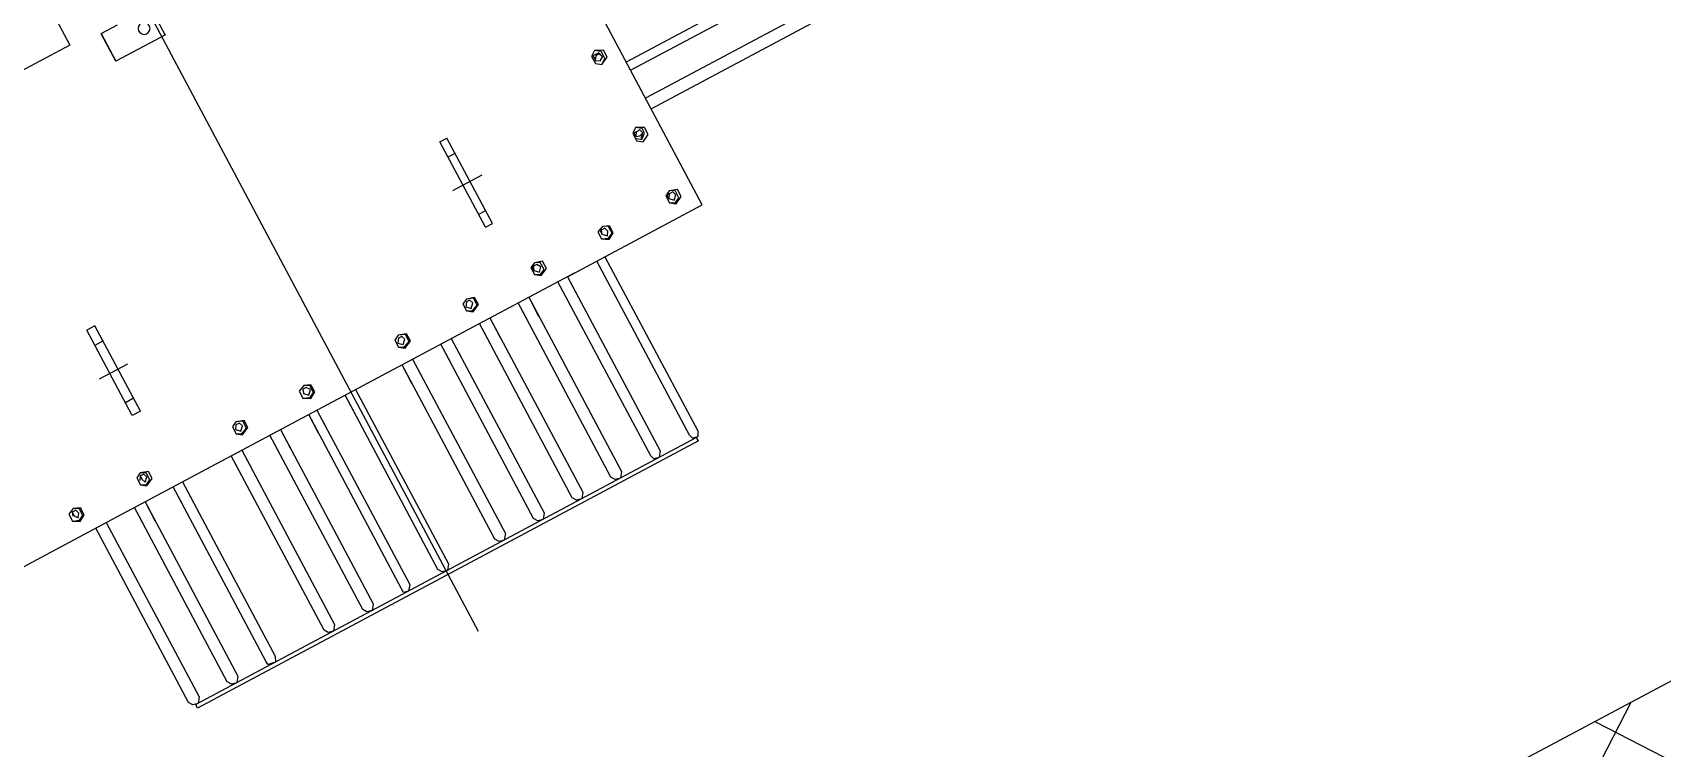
# Model space of a CAD drawing. Extents: x 5370511 to 5386565, y 1010429 to 1053793.
# Drawn here: x 5379997.973 to 5380000.905, y 1040723.831 to 1040725.117 of the extents above; entities that cross this region are included whole.
import ezdxf

# ---------------------------------------------------------------- set-up
doc = ezdxf.new("R2010")
doc.units = 0
doc.layers.get('0').update_dxf_attribs({"linetype": 'CONTINUOUS'})
doc.layers.add('ЭС (тонкий)', color=7, linetype='CONTINUOUS', lineweight=25)
doc.layers.add('ЭС сети', color=1, linetype='CONTINUOUS', lineweight=50)

# ---------------------------------------------------------------- blocks, each defined once
blk = doc.blocks.new('A$C277B5DBA')
for p, q in [((0, 33.865495398235), (0, -1.151374571691122)), ((-0.07229838072453276, 10.95406765648659), (-0.07229838072453276, 22.95406765648659)), ((0.935701619277097, 11.51606765648648), (0.6037016192767624, 11.51606765648648)), ((0.935701619277097, 11.51606765648648), (0.935701619277097, 10.95406765648659)), ((0.937701619276595, 10.95406765648659), (0.937701619276595, 11.51606765648648)), ((-0.07429838072312123, 10.95406765648659), (0.9337016192785086, 10.95406765648659)), ((-0.07429838072312123, 10.95406765648659), (0.9337016192785086, 10.95406765648659)), ((-0.07429838072312123, 10.95406765648659), (0.9337016192785086, 10.95406765648659)), ((-0.07429838072312123, 10.95406765648659), (0.9337016192785086, 10.95406765648659)), ((-0.07429838072312123, 10.95406765648659), (0.9337016192785086, 10.95406765648659)), ((-0.07429838072312123, 10.95406765648659), (0.9337016192785086, 10.95406765648659)), ((-0.07429838072312123, 10.95406765648659), (0.9337016192785086, 10.95406765648659)), ((-0.07429838072312123, 10.95406765648659), (0.9337016192785086, 10.95406765648659)), ((-0.07429838072312123, 10.95406765648659), (0.9337016192785086, 10.95406765648659)), ((-0.07429838072312123, 10.95406765648659), (0.9337016192785086, 10.95406765648659)), ((-0.07429838072312123, 10.95406765648659), (0.9337016192785086, 10.95406765648659)), ((-0.07429838072312123, 10.95406765648659), (0.9337016192785086, 10.95406765648659))]:
    blk.add_line(p, q)
for points in [[(-7.161476594470756, 3.716365231989563), (-7.161476594470727, 30.68098132412837)], [(1.527936969067838, 22.80077392609179), (1.527936969067838, 11.5993526111146)], [(1.527936969067838, 11.5993526111146), (4.492263105372416, 11.5993526111146)], [(-6.898512179153215, 7.005532232664201), (-6.755077043525816, 7.077035863113572)], [(-6.850700467277491, 7.005532232664201), (-6.755077043525816, 7.077035863113572)], [(-6.755077043525816, 7.077035863113572), (-6.659453619774013, 7.005532232664201)], [(-6.755077043525816, 7.077035863113572), (-6.659453619774013, 7.005532232664201)], [(-6.898512179153215, 6.862524971765289), (-6.898512179153215, 7.005532232664201)], [(-6.755077043525816, 6.791021341315805), (-6.898512179153215, 6.862524971765289)], [(-6.850700467277491, 6.862524971765289), (-6.850700467277491, 7.005532232664201)], [(-6.755077043525816, 6.791021341315805), (-6.850700467277491, 6.862524971765289)], [(-6.826794611339594, 6.910194058731584), (-6.802888755401639, 7.005532232664201)], [(-6.826794611339594, 6.910194058731584), (-6.802888755401639, 6.981697689181125)], [(-6.755077043525816, 6.862524971765289), (-6.826794611339594, 6.910194058731584)], [(-6.755077043525816, 6.862524971765289), (-6.826794611339594, 6.910194058731584)], [(-6.802888755401639, 7.005532232664201), (-6.68335947571191, 7.005532232664201)], [(-6.802888755401639, 6.981697689181125), (-6.731171187587734, 6.981697689181125)], [(-6.68335947571191, 6.910194058731584), (-6.755077043525816, 6.862524971765289)], [(-6.659453619774013, 6.862524971765289), (-6.755077043525816, 6.791021341315805)], [(-6.659453619774013, 6.862524971765289), (-6.755077043525816, 6.791021341315805)], [(-6.731171187587734, 6.981697689181125), (-6.68335947571191, 6.910194058731584)], [(-6.68335947571191, 7.005532232664201), (-6.68335947571191, 6.934028602214831)], [(-6.659453619774013, 7.005532232664201), (-6.659453619774013, 6.862524971765289)], [(-6.659453619774013, 7.005532232664201), (-6.659453619774013, 6.862524971765289)], [(-3.671221627531366, 5.194106927944809), (-3.671221627531366, 6.934028602214831)], [(-3.527786491903925, 6.934028602214831), (-3.671221627531366, 6.934028602214831)], [(-3.527786491903925, 5.194106927944809), (-3.527786491903925, 6.934028602214831)], [(3.50388063596634, 5.194106927944809), (3.50388063596634, 6.934028602214831)], [(3.50388063596634, 6.934028602214831), (3.671221627531963, 6.934028602214831)], [(3.671221627531963, 5.194106927944809), (3.671221627531963, 6.934028602214831)], [(-10.65673741734793, 6.624179536933816), (-7.161476594470756, 6.624179536933816)], [(-7.161476594470756, 6.4573377325518), (-10.65673741734793, 6.4573377325518)], [(-3.527786491903925, 6.624179536933816), (-3.671221627531366, 6.624179536933816)], [(3.50388063596634, 6.624179536933816), (3.671221627531963, 6.624179536933816)], [(-10.65673741734793, 5.885308688956066), (-7.161476594470756, 5.885308688956066)], [(-3.91028018691091, 6.052150493338281), (-3.312633788462364, 6.052150493338281)], [(3.312633788462762, 6.052150493338281), (3.886374330973325, 6.052150493338281)], [(-7.161476594470756, 5.670797797607811), (-10.65673741734793, 5.670797797607811)], [(-6.898512179153215, 5.432452362776367), (-6.755077043525816, 5.503955993225652)], [(-6.898512179153215, 5.289445101877426), (-6.898512179153215, 5.432452362776367)], [(-6.755077043525816, 5.217941471427999), (-6.898512179153215, 5.289445101877426)], [(-6.850700467277491, 5.432452362776367), (-6.755077043525816, 5.503955993225652)], [(-6.850700467277491, 5.337114188843636), (-6.850700467277491, 5.432452362776367)], [(-6.755077043525816, 5.265610558394265), (-6.850700467277491, 5.337114188843636)], [(-6.826794611339594, 5.360948732326882), (-6.802888755401639, 5.432452362776367)], [(-6.826794611339594, 5.360948732326882), (-6.802888755401639, 5.432452362776367)], [(-6.755077043525816, 5.337114188843636), (-6.826794611339594, 5.360948732326882)], [(-6.755077043525816, 5.289445101877426), (-6.826794611339594, 5.360948732326882)], [(-6.802888755401639, 5.432452362776367), (-6.731171187587734, 5.432452362776367)], [(-6.802888755401639, 5.432452362776367), (-6.68335947571191, 5.432452362776367)], [(-6.755077043525816, 5.503955993225652), (-6.659453619774013, 5.432452362776367)], [(-6.755077043525816, 5.503955993225652), (-6.659453619774013, 5.432452362776367)], [(-6.68335947571191, 5.360948732326882), (-6.755077043525816, 5.337114188843636)], [(-6.659453619774013, 5.337114188843636), (-6.755077043525816, 5.265610558394265)], [(-6.659453619774013, 5.289445101877426), (-6.755077043525816, 5.217941471427999)], [(-6.731171187587734, 5.432452362776367), (-6.68335947571191, 5.360948732326882)], [(-6.68335947571191, 5.432452362776367), (-6.68335947571191, 5.360948732326882)], [(-6.659453619774013, 5.432452362776367), (-6.659453619774013, 5.337114188843636)], [(-6.659453619774013, 5.432452362776367), (-6.659453619774013, 5.289445101877426)], [(-3.527786491903925, 5.456286906259415), (-3.671221627531366, 5.456286906259415)], [(3.50388063596634, 5.456286906259415), (3.671221627531963, 5.456286906259415)], [(-3.527786491903925, 5.194106927944809), (-3.671221627531366, 5.194106927944809)], [(3.50388063596634, 5.194106927944809), (3.671221627531963, 5.194106927944809)], [(-6.898512179153215, 4.169221558169319), (-6.755077043525816, 4.216890645135642)], [(-6.898512179153215, 4.026214297270435), (-6.898512179153215, 4.169221558169319)], [(-6.850700467277491, 4.169221558169319), (-6.755077043525816, 4.216890645135642)], [(-6.850700467277491, 4.026214297270435), (-6.850700467277491, 4.169221558169319)], [(-6.826794611339594, 4.097717927719977), (-6.802888755401639, 4.169221558169319)], [(-6.826794611339594, 4.097717927719977), (-6.802888755401639, 4.169221558169319)], [(-6.802888755401639, 4.169221558169319), (-6.731171187587734, 4.169221558169319)], [(-6.802888755401639, 4.169221558169319), (-6.68335947571191, 4.169221558169319)], [(-6.755077043525816, 4.216890645135642), (-6.659453619774013, 4.169221558169319)], [(-6.755077043525816, 4.216890645135642), (-6.659453619774013, 4.169221558169319)], [(-6.731171187587734, 4.169221558169319), (-6.68335947571191, 4.097717927719977)], [(-6.68335947571191, 4.169221558169319), (-6.68335947571191, 4.097717927719977)], [(-6.659453619774013, 4.169221558169319), (-6.659453619774013, 4.026214297270435)], [(-6.659453619774013, 4.169221558169319), (-6.659453619774013, 4.026214297270435)], [(-5.5119725347528, 4.169221558169319), (-5.392443255063228, 4.216890645135642)], [(-5.5119725347528, 4.026214297270435), (-5.5119725347528, 4.169221558169319)], [(-5.488066678814917, 4.169221558169319), (-5.392443255063228, 4.216890645135642)], [(-5.488066678814917, 4.026214297270435), (-5.488066678814917, 4.169221558169319)], [(-5.440254966939023, 4.097717927719977), (-5.416349111001125, 4.169221558169319)], [(-5.440254966939023, 4.097717927719977), (-5.416349111001125, 4.169221558169319)], [(-5.416349111001125, 4.169221558169319), (-5.344631543187319, 4.169221558169319)], [(-5.416349111001125, 4.169221558169319), (-5.32072568724945, 4.169221558169319)], [(-5.392443255063228, 4.216890645135642), (-5.272913975373541, 4.169221558169319)], [(-5.392443255063228, 4.216890645135642), (-5.272913975373541, 4.169221558169319)], [(-5.344631543187319, 4.169221558169319), (-5.32072568724945, 4.097717927719977)], [(-5.32072568724945, 4.169221558169319), (-5.32072568724945, 4.097717927719977)], [(-5.272913975373541, 4.169221558169319), (-5.272913975373541, 4.026214297270435)], [(-5.272913975373541, 4.169221558169319), (-5.272913975373541, 4.026214297270435)], [(-4.149338746290226, 4.169221558169319), (-4.005903610662614, 4.216890645135642)], [(-4.149338746290226, 4.026214297270435), (-4.149338746290226, 4.169221558169319)], [(-4.101527034414374, 4.169221558169319), (-4.005903610662614, 4.216890645135642)], [(-4.101527034414374, 4.026214297270435), (-4.101527034414374, 4.169221558169319)], [(-4.077621178476534, 4.097717927719977), (-4.029809466600597, 4.169221558169319)], [(-4.077621178476534, 4.097717927719977), (-4.029809466600597, 4.169221558169319)], [(-4.029809466600597, 4.169221558169319), (-3.95809189878679, 4.169221558169319)], [(-4.029809466600597, 4.169221558169319), (-3.934186042848722, 4.169221558169319)], [(-4.005903610662614, 4.216890645135642), (-3.91028018691091, 4.169221558169319)], [(-4.005903610662614, 4.216890645135642), (-3.91028018691091, 4.169221558169319)], [(-3.95809189878679, 4.169221558169319), (-3.934186042848722, 4.097717927719977)], [(-3.934186042848722, 4.169221558169319), (-3.934186042848722, 4.097717927719977)], [(-3.91028018691091, 4.169221558169319), (-3.91028018691091, 4.026214297270435)], [(-3.91028018691091, 4.169221558169319), (-3.91028018691091, 4.026214297270435)], [(-2.762799101889783, 4.169221558169319), (-2.619363966262114, 4.216890645135642)], [(-2.762799101889783, 4.026214297270435), (-2.762799101889783, 4.169221558169319)], [(-2.7388932459518, 4.169221558169319), (-2.619363966262114, 4.216890645135642)], [(-2.7388932459518, 4.026214297270435), (-2.7388932459518, 4.169221558169319)], [(-2.691081534075835, 4.097717927719977), (-2.667175678138022, 4.169221558169319)], [(-2.691081534075835, 4.097717927719977), (-2.667175678138022, 4.169221558169319)], [(-2.667175678138022, 4.169221558169319), (-2.595458110324188, 4.169221558169319)], [(-2.667175678138022, 4.169221558169319), (-2.595458110324188, 4.169221558169319)], [(-2.619363966262114, 4.216890645135642), (-2.523740542510353, 4.169221558169319)], [(-2.619363966262114, 4.216890645135642), (-2.523740542510353, 4.169221558169319)], [(-2.595458110324188, 4.169221558169319), (-2.547646398448165, 4.097717927719977)], [(-2.595458110324188, 4.169221558169319), (-2.547646398448165, 4.097717927719977)], [(-2.523740542510353, 4.169221558169319), (-2.523740542510353, 4.026214297270435)], [(-2.523740542510353, 4.169221558169319), (-2.523740542510353, 4.026214297270435)], [(-1.376259457489226, 4.169221558169319), (-1.232824321861557, 4.216890645135642)], [(-1.376259457489226, 4.026214297270435), (-1.376259457489226, 4.169221558169319)], [(-1.352353601551272, 4.169221558169319), (-1.232824321861557, 4.216890645135642)], [(-1.352353601551272, 4.026214297270435), (-1.352353601551272, 4.169221558169319)], [(-1.304541889675306, 4.097717927719977), (-1.280636033737466, 4.169221558169319)], [(-1.304541889675306, 4.097717927719977), (-1.280636033737466, 4.169221558169319)], [(-1.280636033737466, 4.169221558169319), (-1.208918465923631, 4.169221558169319)], [(-1.280636033737466, 4.169221558169319), (-1.208918465923631, 4.169221558169319)], [(-1.232824321861557, 4.216890645135642), (-1.137200898109796, 4.169221558169319)], [(-1.232824321861557, 4.216890645135642), (-1.137200898109796, 4.169221558169319)], [(-1.208918465923631, 4.169221558169319), (-1.161106754047637, 4.097717927719977)], [(-1.208918465923631, 4.169221558169319), (-1.161106754047637, 4.097717927719977)], [(-1.137200898109796, 4.169221558169319), (-1.137200898109796, 4.026214297270435)], [(-1.137200898109796, 4.169221558169319), (-1.137200898109796, 4.026214297270435)], [(0.5737405425108761, 4.169221558169319), (0.6932698222004774, 4.216890645135642)], [(0.5737405425108761, 4.026214297270435), (0.5737405425108761, 4.169221558169319)], [(0.5976463984488589, 4.169221558169319), (0.6932698222004774, 4.216890645135642)], [(0.5976463984488589, 4.026214297270435), (0.5976463984488589, 4.169221558169319)], [(0.6215522543865291, 4.097717927719977), (0.6693639662624662, 4.169221558169319)], [(0.6215522543865291, 4.097717927719977), (0.6693639662624662, 4.169221558169319)], [(0.6693639662624662, 4.169221558169319), (0.7410815340764714, 4.169221558169319)], [(0.6693639662624662, 4.169221558169319), (0.7410815340764714, 4.169221558169319)], [(0.6932698222004774, 4.216890645135642), (0.8127991018901923, 4.169221558169319)], [(0.6932698222004774, 4.216890645135642), (0.8127991018901923, 4.169221558169319)], [(0.7410815340764714, 4.169221558169319), (0.7649873900141699, 4.097717927719977)], [(0.7410815340764714, 4.169221558169319), (0.7649873900141699, 4.097717927719977)], [(0.8127991018901923, 4.169221558169319), (0.8127991018901923, 4.026214297270435)], [(0.8127991018901923, 4.169221558169319), (0.8127991018901923, 4.026214297270435)], [(1.936374330973365, 4.169221558169319), (2.079809466601034, 4.216890645135642)], [(1.936374330973365, 4.026214297270435), (1.936374330973365, 4.169221558169319)], [(1.960280186911319, 4.169221558169319), (2.079809466601034, 4.216890645135642)], [(1.960280186911319, 4.026214297270435), (1.960280186911319, 4.169221558169319)], [(2.008091898787285, 4.097717927719977), (2.031997754725126, 4.169221558169319)], [(2.008091898787285, 4.097717927719977), (2.031997754725126, 4.169221558169319)], [(2.031997754725126, 4.169221558169319), (2.10371532253896, 4.169221558169319)], [(2.031997754725126, 4.169221558169319), (2.10371532253896, 4.169221558169319)], [(2.079809466601034, 4.216890645135642), (2.175432890352766, 4.169221558169319)], [(2.079809466601034, 4.216890645135642), (2.175432890352766, 4.169221558169319)], [(2.10371532253896, 4.169221558169319), (2.151527034414954, 4.097717927719977)], [(2.10371532253896, 4.169221558169319), (2.151527034414954, 4.097717927719977)], [(2.175432890352766, 4.169221558169319), (2.175432890352766, 4.026214297270435)], [(2.175432890352766, 4.169221558169319), (2.175432890352766, 4.026214297270435)], [(3.886374330973325, 4.169221558169319), (4.029809466601108, 4.216890645135642)], [(3.886374330973325, 4.026214297270435), (3.886374330973325, 4.169221558169319)], [(3.934186042849234, 4.169221558169319), (4.029809466601108, 4.216890645135642)], [(3.934186042849234, 4.026214297270435), (3.934186042849234, 4.169221558169319)], [(3.958091898786961, 4.097717927719977), (3.981997754725114, 4.169221558169319)], [(3.958091898786961, 4.097717927719977), (3.981997754725114, 4.169221558169319)], [(3.981997754725114, 4.169221558169319), (4.053715322539034, 4.169221558169319)], [(3.981997754725114, 4.169221558169319), (4.053715322539034, 4.169221558169319)], [(4.029809466601108, 4.216890645135642), (4.125432890352698, 4.169221558169319)], [(4.029809466601108, 4.216890645135642), (4.125432890352698, 4.169221558169319)], [(4.053715322539034, 4.169221558169319), (4.053715322539034, 4.097717927719977)], [(4.053715322539034, 4.169221558169319), (4.101527034414886, 4.097717927719977)], [(4.125432890352698, 4.169221558169319), (4.125432890352698, 4.026214297270435)], [(4.125432890352698, 4.169221558169319), (4.125432890352698, 4.026214297270435)], [(5.272913975373882, 4.169221558169319), (5.392443255063768, 4.216890645135642)], [(5.272913975373882, 4.026214297270435), (5.272913975373882, 4.169221558169319)], [(5.296819831311808, 4.169221558169319), (5.392443255063768, 4.216890645135642)], [(5.296819831311808, 4.026214297270435), (5.296819831311808, 4.169221558169319)], [(5.344631543187774, 4.097717927719977), (5.368537399125643, 4.169221558169319)], [(5.344631543187774, 4.097717927719977), (5.368537399125643, 4.169221558169319)], [(5.368537399125643, 4.169221558169319), (5.440254966939619, 4.169221558169319)], [(5.368537399125643, 4.169221558169319), (5.440254966939619, 4.169221558169319)], [(5.392443255063768, 4.216890645135642), (5.511972534753255, 4.169221558169319)], [(5.392443255063768, 4.216890645135642), (5.511972534753255, 4.169221558169319)], [(5.440254966939619, 4.169221558169319), (5.440254966939619, 4.097717927719977)], [(5.440254966939619, 4.169221558169319), (5.464160822877403, 4.097717927719977)], [(5.511972534753255, 4.169221558169319), (5.511972534753255, 4.026214297270435)], [(5.511972534753255, 4.169221558169319), (5.511972534753255, 4.026214297270435)], [(-6.755077043525816, 3.954710666820979), (-6.898512179153215, 4.026214297270435)], [(-6.755077043525816, 3.978545210304226), (-6.850700467277491, 4.026214297270435)], [(-6.755077043525816, 4.026214297270435), (-6.826794611339594, 4.097717927719977)], [(-6.755077043525816, 4.026214297270435), (-6.826794611339594, 4.097717927719977)], [(-6.68335947571191, 4.097717927719977), (-6.755077043525816, 4.026214297270435)], [(-6.659453619774013, 4.026214297270435), (-6.755077043525816, 3.978545210304226)], [(-6.659453619774013, 4.026214297270435), (-6.755077043525816, 3.954710666820979)], [(-5.392443255063228, 3.954710666820979), (-5.5119725347528, 4.026214297270435)], [(-5.392443255063228, 3.978545210304226), (-5.488066678814917, 4.026214297270435)], [(-5.392443255063228, 4.026214297270435), (-5.440254966939023, 4.097717927719977)], [(-5.392443255063228, 4.026214297270435), (-5.440254966939023, 4.097717927719977)], [(-5.32072568724945, 4.097717927719977), (-5.392443255063228, 4.026214297270435)], [(-5.272913975373541, 4.026214297270435), (-5.392443255063228, 3.978545210304226)], [(-5.272913975373541, 4.026214297270435), (-5.392443255063228, 3.954710666820979)], [(-4.005903610662614, 3.954710666820979), (-4.149338746290226, 4.026214297270435)], [(-4.005903610662614, 3.978545210304226), (-4.101527034414374, 4.026214297270435)], [(-4.005903610662614, 4.026214297270435), (-4.077621178476534, 4.097717927719977)], [(-4.005903610662614, 4.026214297270435), (-4.077621178476534, 4.097717927719977)], [(-3.934186042848722, 4.097717927719977), (-4.005903610662614, 4.026214297270435)], [(-3.91028018691091, 4.026214297270435), (-4.005903610662614, 3.978545210304226)], [(-3.91028018691091, 4.026214297270435), (-4.005903610662614, 3.954710666820979)], [(-2.619363966262114, 3.954710666820979), (-2.762799101889783, 4.026214297270435)], [(-2.619363966262114, 3.978545210304226), (-2.7388932459518, 4.026214297270435)], [(-2.619363966262114, 4.026214297270435), (-2.691081534075835, 4.097717927719977)], [(-2.619363966262114, 4.026214297270435), (-2.691081534075835, 4.097717927719977)], [(-2.547646398448165, 4.097717927719977), (-2.619363966262114, 4.026214297270435)], [(-2.523740542510353, 4.026214297270435), (-2.619363966262114, 3.978545210304226)], [(-2.523740542510353, 4.026214297270435), (-2.619363966262114, 3.954710666820979)], [(-1.232824321861557, 3.954710666820979), (-1.376259457489226, 4.026214297270435)], [(-1.232824321861557, 3.978545210304226), (-1.352353601551272, 4.026214297270435)], [(-1.232824321861557, 4.026214297270435), (-1.304541889675306, 4.097717927719977)], [(-1.232824321861557, 4.026214297270435), (-1.304541889675306, 4.097717927719977)], [(-1.161106754047637, 4.097717927719977), (-1.232824321861557, 4.026214297270435)], [(-1.137200898109796, 4.026214297270435), (-1.232824321861557, 3.978545210304226)], [(-1.137200898109796, 4.026214297270435), (-1.232824321861557, 3.954710666820979)], [(0.6932698222004774, 3.954710666820979), (0.5737405425108761, 4.026214297270435)], [(0.6932698222004774, 3.978545210304226), (0.5976463984488589, 4.026214297270435)], [(0.6932698222004774, 4.026214297270435), (0.6215522543865291, 4.097717927719977)], [(0.6932698222004774, 4.026214297270435), (0.6215522543865291, 4.097717927719977)], [(0.7649873900141699, 4.097717927719977), (0.6932698222004774, 4.026214297270435)], [(0.8127991018901923, 4.026214297270435), (0.6932698222004774, 3.978545210304226)], [(0.8127991018901923, 4.026214297270435), (0.6932698222004774, 3.954710666820979)], [(2.079809466601034, 3.954710666820979), (1.936374330973365, 4.026214297270435)], [(2.079809466601034, 3.978545210304226), (1.960280186911319, 4.026214297270435)], [(2.079809466601034, 4.026214297270435), (2.008091898787285, 4.097717927719977)], [(2.079809466601034, 4.026214297270435), (2.008091898787285, 4.097717927719977)], [(2.151527034414954, 4.097717927719977), (2.079809466601034, 4.026214297270435)], [(2.175432890352766, 4.026214297270435), (2.079809466601034, 3.978545210304226)], [(2.175432890352766, 4.026214297270435), (2.079809466601034, 3.954710666820979)], [(4.029809466601108, 3.954710666820979), (3.886374330973325, 4.026214297270435)], [(4.029809466601108, 3.978545210304226), (3.934186042849234, 4.026214297270435)], [(4.029809466601108, 4.026214297270435), (3.958091898786961, 4.097717927719977)], [(4.029809466601108, 4.026214297270435), (3.958091898786961, 4.097717927719977)], [(4.053715322539034, 4.097717927719977), (4.029809466601108, 4.026214297270435)], [(4.125432890352698, 4.026214297270435), (4.029809466601108, 3.978545210304226)], [(4.125432890352698, 4.026214297270435), (4.029809466601108, 3.954710666820979)], [(5.392443255063768, 3.954710666820979), (5.272913975373882, 4.026214297270435)], [(5.392443255063768, 3.978545210304226), (5.296819831311808, 4.026214297270435)], [(5.392443255063768, 4.026214297270435), (5.344631543187774, 4.097717927719977)], [(5.392443255063768, 4.026214297270435), (5.344631543187774, 4.097717927719977)], [(5.440254966939619, 4.097717927719977), (5.392443255063768, 4.026214297270435)], [(5.511972534753255, 4.026214297270435), (5.392443255063768, 3.978545210304226)], [(5.511972534753255, 4.026214297270435), (5.392443255063768, 3.954710666820979)], [(-4.412303161607753, 3.716365231989563), (-7.161476594470756, 3.716365231989563)], [(-5.17729055162161, 3.716365231989563), (-5.17729055162161, 0.1668420161431428)], [(-5.009949560055901, 0.1668420161431428), (-5.009949560055901, 3.716365231989563)], [(4.579644153173803, 3.716365231989563), (-4.555738297235365, 3.716365231989563)], [(-4.412303161607753, 3.716365231989563), (-4.412303161607753, 3.335012536259207)], [(-4.412303161607753, 3.716365231989563), (-4.412303161607753, 0.1668420161431428)], [(-4.221056314104061, 3.335012536259207), (-4.221056314104061, 3.716365231989563)], [(-4.221056314104061, 0.1668420161431428), (-4.221056314104061, 3.716365231989563)], [(-3.623409915655628, 3.716365231989563), (-3.623409915655628, 3.335012536259207)], [(-3.623409915655628, 3.716365231989563), (-3.623409915655628, 0.1668420161431428)], [(-3.408257212214124, 3.335012536259207), (-3.408257212214124, 3.716365231989563)], [(-3.408257212214124, 0.1668420161431428), (-3.408257212214124, 3.716365231989563)], [(-2.834516669703504, 3.716365231989563), (-2.834516669703504, 3.335012536259207)], [(-2.834516669703504, 3.716365231989563), (-2.834516669703504, 0.1668420161431428)], [(-2.619363966262114, 3.335012536259207), (-2.619363966262114, 3.716365231989563)], [(-2.619363966262114, 0.1668420161431428), (-2.619363966262114, 3.716365231989563)], [(-2.045623423751493, 3.716365231989563), (-2.045623423751493, 3.335012536259207)], [(-2.045623423751493, 3.716365231989563), (-2.045623423751493, 0.1668420161431428)], [(-1.830470720310075, 3.335012536259207), (-1.830470720310075, 3.716365231989563)], [(-1.830470720310075, 0.1668420161431428), (-1.830470720310075, 3.716365231989563)], [(-1.256730177799454, 3.716365231989563), (-1.256730177799454, 3.335012536259207)], [(-1.256730177799454, 3.716365231989563), (-1.256730177799454, 0.1668420161431428)], [(-1.041577474358036, 3.335012536259207), (-1.041577474358036, 3.716365231989563)], [(-1.041577474358036, 0.1668420161431428), (-1.041577474358036, 3.716365231989563)], [(-0.09562342375153321, 3.716365231989563), (-0.09562342375153321, 3.335012536259207)], [(-0.09562342375153321, 3.716365231989563), (-0.09562342375153321, 0.1668420161431428)], [(0.1195292796898855, 3.335012536259207), (0.1195292796898855, 3.716365231989563)], [(0.1195292796898855, 0.1668420161431428), (0.1195292796898855, 3.716365231989563)], [(0.6932698222004774, 3.716365231989563), (0.6932698222004774, 3.335012536259207)], [(0.6932698222004774, 3.716365231989563), (0.6932698222004774, 0.1668420161431428)], [(0.860610813766101, 3.335012536259207), (0.860610813766101, 3.716365231989563)], [(0.860610813766101, 0.1668420161431428), (0.860610813766101, 3.716365231989563)], [(1.434351356276721, 3.716365231989563), (1.434351356276721, 3.335012536259207)], [(1.434351356276721, 3.716365231989563), (1.434351356276721, 0.1668420161431428)], [(1.649504059718112, 3.335012536259207), (1.649504059718112, 3.716365231989563)], [(1.649504059718112, 0.1668420161431428), (1.649504059718112, 3.716365231989563)], [(2.223244602228732, 3.716365231989563), (2.223244602228732, 3.335012536259207)], [(2.223244602228732, 3.716365231989563), (2.223244602228732, 0.1668420161431428)], [(2.438397305670122, 3.335012536259207), (2.438397305670122, 3.716365231989563)], [(2.438397305670122, 0.1668420161431428), (2.438397305670122, 3.716365231989563)], [(3.43216306815259, 3.716365231989563), (3.43216306815259, 3.335012536259207)], [(3.43216306815259, 3.716365231989563), (3.43216306815259, 0.1668420161431428)], [(3.62340991565614, 3.335012536259207), (3.62340991565614, 3.716365231989563)], [(3.62340991565614, 0.1668420161431428), (3.62340991565614, 3.716365231989563)], [(4.19715045816659, 3.716365231989563), (4.19715045816659, 3.335012536259207)], [(4.19715045816659, 3.716365231989563), (4.19715045816659, 0.1668420161431428)], [(4.41230316160798, 3.335012536259207), (4.41230316160798, 3.716365231989563)], [(4.41230316160798, 0.1668420161431428), (4.41230316160798, 3.716365231989563)], [(7.161476594471281, 3.716365231989563), (4.579644153173803, 3.716365231989563)], [(4.9860437041186, 3.716365231989563), (4.9860437041186, 0.1668420161431428)], [(5.201196407560047, 0.1668420161431428), (5.201196407560047, 3.716365231989563)], [(-5.17729055162161, 0.1668420161431428), (-5.129478839745673, 0.07150384221055361)], [(-5.129478839745673, 0.07150384221055361), (-5.033855415994111, 0.09533838569377195)], [(-5.105572983807889, 0.07150384221055361), (5.105572983808401, 0.07150384221055361)], [(-5.105572983807889, 2.117611259677687e-07), (-5.105572983807889, 0.07150384221055361)], [(-5.105572983807889, 2.117611259677687e-07), (5.105572983808401, 2.117611259677687e-07)], [(-5.033855415994111, 0.09533838569377195), (-5.009949560055901, 0.1668420161431428)], [(-4.412303161607753, 0.1668420161431428), (-4.340585593793804, 0.07150384221055361)], [(-4.340585593793804, 0.07150384221055361), (-4.244962170042072, 0.09533838569377195)], [(-4.244962170042072, 0.09533838569377195), (-4.221056314104061, 0.1668420161431428)], [(-3.623409915655628, 0.1668420161431428), (-3.551692347841822, 0.07150384221055361)], [(-3.551692347841822, 0.07150384221055361), (-3.456068924089976, 0.09533838569377195)], [(-3.456068924089976, 0.09533838569377195), (-3.408257212214124, 0.1668420161431428)], [(-2.834516669703504, 0.1668420161431428), (-2.762799101889783, 0.07150384221055361)], [(-2.762799101889783, 0.07150384221055361), (-2.667175678138022, 0.09533838569377195)], [(-2.667175678138022, 0.09533838569377195), (-2.619363966262114, 0.1668420161431428)], [(-2.045623423751493, 0.1668420161431428), (-1.973905855937772, 0.07150384221055361)], [(-1.973905855937772, 0.07150384221055361), (-1.878282432185983, 0.09533838569377195)], [(-1.878282432185983, 0.09533838569377195), (-1.830470720310075, 0.1668420161431428)], [(-1.256730177799454, 0.1668420161431428), (-1.185012609985733, 0.07150384221055361)], [(-1.185012609985733, 0.07150384221055361), (-1.089389186233944, 0.09533838569377195)], [(-1.089389186233944, 0.09533838569377195), (-1.041577474358036, 0.1668420161431428)], [(-0.09562342375153321, 0.1668420161431428), (-0.02390585593764172, 0.07150384221055361)], [(-0.02390585593764172, 0.07150384221055361), (0.0717175678140336, 0.09533838569377195)], [(0.0717175678140336, 0.09533838569377195), (0.1195292796898855, 0.1668420161431428)], [(0.6932698222004774, 0.1668420161431428), (0.7649873900141699, 0.07150384221055361)], [(0.7649873900141699, 0.07150384221055361), (0.860610813766101, 0.09533838569377195)], [(0.860610813766101, 0.09533838569377195), (0.860610813766101, 0.1668420161431428)], [(1.434351356276721, 0.1668420161431428), (1.506068924090442, 0.07150384221055361)], [(1.506068924090442, 0.07150384221055361), (1.601692347842203, 0.09533838569377195)], [(1.601692347842203, 0.09533838569377195), (1.649504059718112, 0.1668420161431428)], [(2.223244602228732, 0.1668420161431428), (2.294962170042453, 0.07150384221055361)], [(2.294962170042453, 0.07150384221055361), (2.390585593794214, 0.09533838569377195)], [(2.390585593794214, 0.09533838569377195), (2.438397305670122, 0.1668420161431428)], [(3.43216306815259, 0.1668420161431428), (3.479974780028357, 0.07150384221055361)], [(3.479974780028357, 0.07150384221055361), (3.62340991565614, 0.09533838569377195)], [(3.62340991565614, 0.09533838569377195), (3.62340991565614, 0.1668420161431428)], [(4.19715045816659, 0.1668420161431428), (4.268868025980339, 0.07150384221055361)], [(4.268868025980339, 0.07150384221055361), (4.36449144973227, 0.09533838569377195)], [(4.36449144973227, 0.09533838569377195), (4.41230316160798, 0.1668420161431428)], [(4.9860437041186, 0.1668420161431428), (5.057761271932435, 0.07150384221055361)], [(5.057761271932435, 0.07150384221055361), (5.153384695684252, 0.09533838569377195)], [(5.105572983808401, 2.117611259677687e-07), (5.105572983808401, 0.07150384221055361)], [(5.153384695684252, 0.09533838569377195), (5.201196407560047, 0.1668420161431428)]]:
    blk.add_lwpolyline(points)
blk.add_circle((0.2097016192765295, 11.23606765649311), 0.1080799999999726)
blk = doc.blocks.new('*U522')
blk.add_blockref('A$C277B5DBA', (0, 0))
blk = doc.blocks.new('*U645')
at = {"layer": 'ЭС (тонкий)', "transparency": 33554687}
h = blk.add_hatch(dxfattribs=at)
h.set_pattern_fill('ANSI37', color=253, angle=79.77202800376043)
h.set_pattern_definition([(124.7720280037604, (389.8221076882319, -736.7669303502602), (-2.608033060492139, -1.810742542544358), []), (214.7720280037603, (389.8221076882319, -736.7669303502602), (1.810742542544358, -2.608033060492139), [])])
h.paths.add_polyline_path([(222.3977735015176, -46.04235934410394), (262.3977735015212, -46.04235934396388), (262.3977735015285, -48.0423593439657), (222.3977735015285, -48.04235934410394)])
h.paths.add_polyline_path([(271.397773499664, -48.04235934393296), (273.3977734996622, -48.04235934392568), (273.3977734998332, -97.04235934392568), (271.397773499835, -97.04235934393296)], flags=17)
h.paths.add_polyline_path([(211.3977735035658, -99.04235934414396), (351.3977734914586, -99.04235934365465), (411.3977734877333, -99.04235934345274), (411.3977734877242, -96.12499739853706), (409.3977734877242, -96.12499739854252), (409.397773487726, -97.0423593434582), (351.3977734914513, -97.04235934365647), (351.3977734912803, -48.04235934365647), (409.397773487555, -48.04235934252506), (409.3977734877242, -96.58367837006813), (411.3977734877242, -96.12499739853706), (411.3977734875514, -46.0423593425196), (298.164321817512, -46.04235934383837), (298.1643218175211, -48.04235934384201), (349.3977734912785, -48.04235934366193), (349.3977734914531, -97.0423593427306), (213.3977735035567, -97.04235934413668), (213.3977735033893, -48.04235934320536), (280.1643218193838, -48.04235934297617), (280.1643218193783, -46.04235934390385), (211.397773503382, -46.042359343209)])
h.paths.add_polyline_path([(401.1258575833069, -46.04235934348367), (360.3977734894104, -46.04235934362737), (360.3977734894213, -48.04235934362373), (401.1258575833087, -48.04235934348549)])
at = {"layer": 'ЭС (тонкий)', "color": 253, "transparency": 33554687}
blk.add_line((409.3977734875605, -48.04235934252688), (409.3977734877315, -97.0423593434582), dxfattribs=at)
at = {"layer": 'ЭС (тонкий)', "color": 253, "transparency": 33554687, "xscale": -1, "rotation": 90}
blk.add_blockref('*U522', (397.3648776543957, -74.2003426558797), dxfattribs=at)

msp = doc.modelspace()

# ---------------------------------------------------------------- block references
at = {"layer": 'ЭС сети', "color": 1, "lineweight": 15, "xscale": 0.09999999999999999, "yscale": 0.09999999999999999, "zscale": 0.09999999999999999, "rotation": 298.0491553101125}
msp.add_blockref('*U645', (5379986.584096273, 1040762.701537619), dxfattribs=at)

doc.saveas('drawing.dxf')
